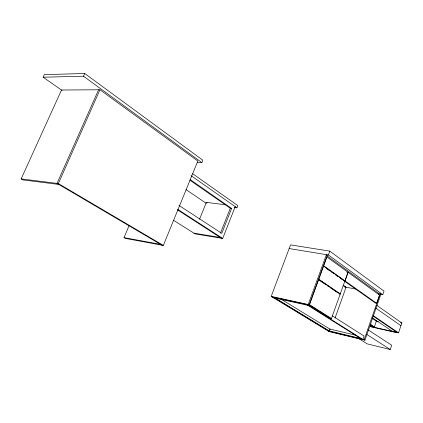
<?xml version="1.0" encoding="UTF-8"?>
<svg xmlns="http://www.w3.org/2000/svg" width="423" height="423" viewBox="0 0 423 423"><rect width="100%" height="100%" fill="white"/><g stroke="black" fill="none" stroke-linecap="round" stroke-linejoin="round"><path stroke-width="0.63" d="M358.942 338.696L367.222 343.883L390.239 349.509L391.693 345.231L368.052 329.834M373.049 316.055L397.303 332.563L398.514 332.838L401.85 323.013L376.618 305.258M344.301 281.068L375.402 303.027L376.671 303.286L379.516 295.095L348.14 272.343L346.839 272.116M380.134 293.768L380.88 294.308L364.927 340.219L364.155 339.732L380.134 293.768L378.204 293.393M370.553 326.434L396.552 332.33L397.229 332.79L371.246 326.894L370.553 326.434L371.177 324.642M380.219 294.181L382.789 294.678L384.021 291.13L329.803 251.13L290.553 244.875L271.206 296.391L329.057 331.558L364.927 340.219M370.241 324.7L374.292 327.048L376.333 321.147L371.986 318.212M378.537 294.466L378.865 293.52L326.524 255.471M335.079 318.001L346.077 287.196L343.381 285.314M331.442 318.493L340.177 294.101L318.672 279.476L309.493 304.634L331.442 318.493L330.151 318.196L308.732 304.697M340.266 293.848L344.835 281.084L323.569 266.051L318.768 279.217L340.266 293.848L338.966 293.588M344.925 280.835L347.997 272.243L326.894 256.946L323.664 265.797L344.925 280.835L343.624 280.592M348.14 272.343L345.062 280.93L376.671 303.286M382.789 294.678L328.401 254.979L329.803 251.13M309.144 305.062L308.219 304.481L326.419 254.651L327.307 255.302L309.144 305.062L272.148 296.962M220.452 233.136L230.281 208.269L231.608 208.444L221.774 233.348L178.908 205.356M173.388 220.219L195.135 233.903L222.699 238.435L235.225 206.651M234.347 207.519L236.922 207.846L237.805 205.599L192.677 173.721M199.545 219.278L206.345 202.374L225.671 204.801M197.25 162.242L201.85 162.606L202.834 160.201L84.711 73.491L44.325 74.644L43.141 77.219L62.075 90.411M129.11 225.517L124.024 237.626L125.409 238.413L163.331 245.425L197.837 161.036L99.96 89.771L61.515 90.014L21.15 178.897L22.9 179.897L58.792 184.433M98.585 89.776L57.02 183.386L161.977 245.176M21.15 178.897L58.353 183.556L99.96 89.771M43.141 77.219L83.484 76.214L84.711 73.491M289.173 248.56L328.401 254.979M193.961 233.163L220.209 237.462M124.024 237.626L160.592 244.362M344.74 286.937L355.68 289.046M339.309 293.927L340.177 294.101M400.586 322.738L401.85 323.013M271.206 296.391L308.219 304.481M275.458 298.189L307.791 305.284M376.121 321.099L378.411 321.607M396.626 332.103L391.867 331.029L372.457 317.885M355.468 335.143L329.824 329.025L329.157 330.897L360.565 338.458M328.269 331.077L364.155 339.732M58.353 183.556L163.331 245.425M274.173 297.406L330.236 331.553M273.364 297.232L329.448 331.362M281.089 299.161L330.347 329.343M307.833 304.777L362.892 339.431L364.066 336.042L332.462 315.928M306.527 304.491L361.628 339.124M366.508 334.27L390.239 349.509M177.232 209.697L221.377 238.218M178.014 209.528L222.699 238.435M370.469 324.51L374.292 327.048M186.035 189.604L206.234 203.336M319.603 280.428L325.52 284.452M327.132 285.546L329.284 287.011M330.363 287.74L337.353 292.494M373.208 315.584L398.514 332.838M206.345 202.374L207.106 202.892M190.149 179.569L231.608 208.444M189.89 180.182L230.281 208.269M375.65 308.044L400.941 325.689M343.127 285.536L345.284 287.043M191.159 175.698L236.922 207.846M326.07 268.193L329.263 270.45M330.86 271.577L333.52 273.454M335.645 274.955L337.776 276.457M340.436 278.334L342.033 279.466M83.484 76.214L201.85 162.606"/></g></svg>
